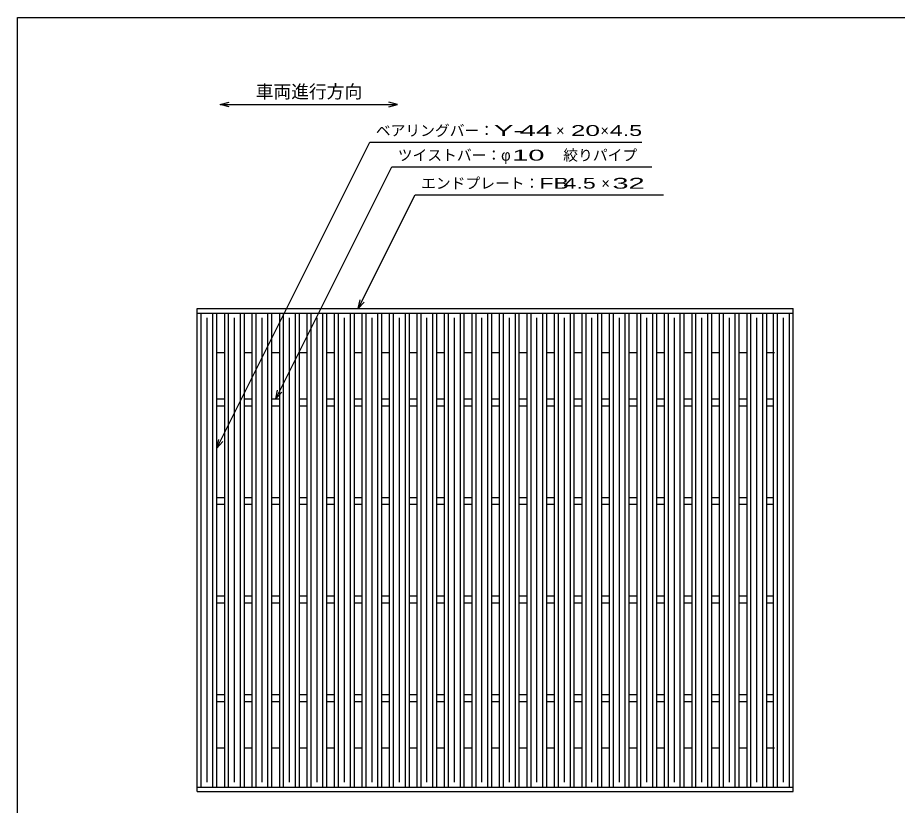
# Model space of a CAD drawing. Units: millimetres, scale not verified. Extents: x -1092 to 1034, y -771 to 635.
# Drawn here: x -1042 to -149, y -164 to 635 of the extents above; entities that cross this region are included whole.
import ezdxf
from ezdxf.enums import TextEntityAlignment as Align

# ---------------------------------------------------------------- set-up
doc = ezdxf.new("R2010")
doc.units = ezdxf.units.MM
doc.header["$LTSCALE"] = 6
for name, color, linetype, lineweight in [('0_2', 150, 'Continuous', 25), ('16', 3, 'Continuous', 25), ('22', 2, 'Continuous', 25)]:
    doc.layers.add(name, color=color, linetype=linetype, lineweight=lineweight)
doc.styles.add('ベクトル', font='')
doc.styles.get('ベクトル').set_extended_font_data('ベクトル')

msp = doc.modelspace()

# ---------------------------------------------------------------- linework, layer by layer
at = {"layer": '0_2'}
for p, q in [((-1041.6, -684.6), (-1041.6, 635.4)), ((-1041.6, 635.4), (1034.4, 635.4))]:
    msp.add_line(p, q, dxfattribs=at)
at = {"layer": '0_2', "color": 4}
for p, q in [((-835.9, 547.1), (-826.9, 549.5)), ((-826.9, 544.7), (-835.9, 547.1)), ((-835.9, 547.1), (-655.9, 547.1)), ((-655.9, 547.1), (-664.9, 549.5)), ((-664.9, 544.7), (-655.9, 547.1))]:
    msp.add_line(p, q, dxfattribs=at)
at = {"layer": '16'}
for p, q in [((-859.3, 340.1), (-254.3, 340.1)), ((-859.3, 335.6), (-859.3, 340.1)), ((-254.3, 335.6), (-254.3, 340.1)), ((-859.3, 335.6), (-254.3, 335.6)), ((-859.3, -145.4), (-859.3, 335.6)), ((-859.3, 335.6), (-839.3, 335.6)), ((-855.3, -145.4), (-855.3, 335.6)), ((-849.3, -140.4), (-849.3, 330.6)), ((-843.3, -145.4), (-843.3, 335.6)), ((-839.3, -145.4), (-839.3, 335.6)), ((-831.4, -145.4), (-831.4, 335.6)), ((-831.4, 335.6), (-811.4, 335.6)), ((-827.4, -145.4), (-827.4, 335.6)), ((-821.4, -140.4), (-821.4, 330.6)), ((-815.4, -145.4), (-815.4, 335.6)), ((-811.4, -145.4), (-811.4, 335.6)), ((-803.5, -145.4), (-803.5, 335.6)), ((-803.5, 335.6), (-783.5, 335.6)), ((-799.5, -145.4), (-799.5, 335.6)), ((-793.5, -140.4), (-793.5, 330.6)), ((-787.5, -145.4), (-787.5, 335.6)), ((-783.5, -145.4), (-783.5, 335.6)), ((-775.6, -145.4), (-775.6, 335.6)), ((-775.6, 335.6), (-755.6, 335.6)), ((-771.6, -145.4), (-771.6, 335.6)), ((-765.6, -140.4), (-765.6, 330.6)), ((-759.6, -145.4), (-759.6, 335.6)), ((-755.6, -145.4), (-755.6, 335.6)), ((-747.7, -145.4), (-747.7, 335.6)), ((-747.7, 335.6), (-727.7, 335.6)), ((-743.7, -145.4), (-743.7, 335.6)), ((-737.7, -140.4), (-737.7, 330.6)), ((-731.7, -145.4), (-731.7, 335.6)), ((-727.7, -145.4), (-727.7, 335.6)), ((-719.8, -145.4), (-719.8, 335.6)), ((-719.8, 335.6), (-699.8, 335.6)), ((-715.8, -145.4), (-715.8, 335.6)), ((-709.8, -140.4), (-709.8, 330.6)), ((-703.8, -145.4), (-703.8, 335.6)), ((-699.8, -145.4), (-699.8, 335.6)), ((-691.9, -145.4), (-691.9, 335.6)), ((-691.9, 335.6), (-671.9, 335.6)), ((-687.9, -145.4), (-687.9, 335.6)), ((-681.9, -140.4), (-681.9, 330.6)), ((-675.9, -145.4), (-675.9, 335.6)), ((-671.9, -145.4), (-671.9, 335.6)), ((-664, -145.4), (-664, 335.6)), ((-664, 335.6), (-644, 335.6)), ((-660, -145.4), (-660, 335.6)), ((-654, -140.4), (-654, 330.6)), ((-648, -145.4), (-648, 335.6)), ((-644, -145.4), (-644, 335.6)), ((-636.1, -145.4), (-636.1, 335.6)), ((-636.1, 335.6), (-616.1, 335.6)), ((-632.1, -145.4), (-632.1, 335.6)), ((-626.1, -140.4), (-626.1, 330.6)), ((-620.1, -145.4), (-620.1, 335.6)), ((-616.1, -145.4), (-616.1, 335.6)), ((-608.2, -145.4), (-608.2, 335.6)), ((-608.2, 335.6), (-588.2, 335.6)), ((-604.2, -145.4), (-604.2, 335.6)), ((-598.2, -140.4), (-598.2, 330.6)), ((-592.2, -145.4), (-592.2, 335.6)), ((-588.2, -145.4), (-588.2, 335.6)), ((-580.3, -145.4), (-580.3, 335.6)), ((-580.3, 335.6), (-560.3, 335.6)), ((-576.3, -145.4), (-576.3, 335.6)), ((-570.3, -140.4), (-570.3, 330.6)), ((-564.3, -145.4), (-564.3, 335.6)), ((-560.3, -145.4), (-560.3, 335.6)), ((-552.4, -145.4), (-552.4, 335.6)), ((-552.4, 335.6), (-532.4, 335.6)), ((-548.4, -145.4), (-548.4, 335.6)), ((-542.4, -140.4), (-542.4, 330.6)), ((-536.4, -145.4), (-536.4, 335.6)), ((-532.4, -145.4), (-532.4, 335.6)), ((-524.5, -145.4), (-524.5, 335.6)), ((-524.5, 335.6), (-504.5, 335.6)), ((-520.5, -145.4), (-520.5, 335.6)), ((-514.5, -140.4), (-514.5, 330.6)), ((-508.5, -145.4), (-508.5, 335.6)), ((-504.5, -145.4), (-504.5, 335.6)), ((-496.6, -145.4), (-496.6, 335.6)), ((-496.6, 335.6), (-476.6, 335.6)), ((-492.6, -145.4), (-492.6, 335.6)), ((-486.6, -140.4), (-486.6, 330.6)), ((-480.6, -145.4), (-480.6, 335.6)), ((-476.6, -145.4), (-476.6, 335.6)), ((-468.7, -145.4), (-468.7, 335.6)), ((-468.7, 335.6), (-448.7, 335.6)), ((-464.7, -145.4), (-464.7, 335.6)), ((-458.7, -140.4), (-458.7, 330.6)), ((-452.7, -145.4), (-452.7, 335.6)), ((-448.7, -145.4), (-448.7, 335.6)), ((-440.8, -145.4), (-440.8, 335.6)), ((-440.8, 335.6), (-420.8, 335.6)), ((-436.8, -145.4), (-436.8, 335.6)), ((-430.8, -140.4), (-430.8, 330.6)), ((-424.8, -145.4), (-424.8, 335.6)), ((-420.8, -145.4), (-420.8, 335.6)), ((-412.9, -145.4), (-412.9, 335.6)), ((-412.9, 335.6), (-392.9, 335.6)), ((-408.9, -145.4), (-408.9, 335.6)), ((-402.9, -140.4), (-402.9, 330.6)), ((-396.9, -145.4), (-396.9, 335.6)), ((-392.9, -145.4), (-392.9, 335.6)), ((-385, -145.4), (-385, 335.6)), ((-385, 335.6), (-365, 335.6)), ((-381, -145.4), (-381, 335.6)), ((-375, -140.4), (-375, 330.6)), ((-369, -145.4), (-369, 335.6)), ((-365, -145.4), (-365, 335.6)), ((-357.1, -145.4), (-357.1, 335.6)), ((-357.1, 335.6), (-337.1, 335.6)), ((-353.1, -145.4), (-353.1, 335.6)), ((-347.1, -140.4), (-347.1, 330.6)), ((-341.1, -145.4), (-341.1, 335.6)), ((-337.1, -145.4), (-337.1, 335.6)), ((-329.2, -145.4), (-329.2, 335.6)), ((-329.2, 335.6), (-309.2, 335.6)), ((-325.2, -145.4), (-325.2, 335.6)), ((-319.2, -140.4), (-319.2, 330.6)), ((-313.2, -145.4), (-313.2, 335.6)), ((-309.2, -145.4), (-309.2, 335.6)), ((-301.3, -145.4), (-301.3, 335.6)), ((-301.3, 335.6), (-281.3, 335.6)), ((-297.3, -145.4), (-297.3, 335.6)), ((-291.3, -140.4), (-291.3, 330.6)), ((-285.3, -145.4), (-285.3, 335.6)), ((-281.3, -145.4), (-281.3, 335.6)), ((-274.3, -145.4), (-274.3, 335.6)), ((-274.3, 335.6), (-254.3, 335.6)), ((-270.3, -145.4), (-270.3, 335.6)), ((-264.3, -140.4), (-264.3, 330.6)), ((-258.3, -145.4), (-258.3, 335.6)), ((-254.3, -145.4), (-254.3, 335.6)), ((-839.3, 295.6), (-831.4, 295.6)), ((-811.4, 295.6), (-803.5, 295.6)), ((-783.5, 295.6), (-775.6, 295.6)), ((-755.6, 295.6), (-747.7, 295.6)), ((-727.7, 295.6), (-719.8, 295.6)), ((-699.8, 295.6), (-691.9, 295.6)), ((-671.9, 295.6), (-664, 295.6)), ((-644, 295.6), (-636.1, 295.6)), ((-616.1, 295.6), (-608.2, 295.6)), ((-588.2, 295.6), (-580.3, 295.6)), ((-560.3, 295.6), (-552.4, 295.6)), ((-532.4, 295.6), (-524.5, 295.6)), ((-504.5, 295.6), (-496.6, 295.6)), ((-476.6, 295.6), (-468.7, 295.6)), ((-448.7, 295.6), (-440.8, 295.6)), ((-420.8, 295.6), (-412.9, 295.6)), ((-392.9, 295.6), (-385, 295.6)), ((-365, 295.6), (-357.1, 295.6)), ((-337.1, 295.6), (-329.2, 295.6)), ((-309.2, 295.6), (-301.3, 295.6)), ((-281.3, 295.6), (-273.4, 295.6)), ((-839.3, 248.6), (-831.4, 248.6)), ((-839.3, 241.6), (-831.4, 241.6)), ((-811.4, 248.6), (-803.5, 248.6)), ((-811.4, 241.6), (-803.5, 241.6)), ((-783.5, 248.6), (-775.6, 248.6)), ((-783.5, 241.6), (-775.6, 241.6)), ((-755.6, 248.6), (-747.7, 248.6)), ((-755.6, 241.6), (-747.7, 241.6)), ((-727.7, 248.6), (-719.8, 248.6)), ((-727.7, 241.6), (-719.8, 241.6)), ((-699.8, 248.6), (-691.9, 248.6)), ((-699.8, 241.6), (-691.9, 241.6)), ((-671.9, 248.6), (-664, 248.6)), ((-671.9, 241.6), (-664, 241.6)), ((-644, 248.6), (-636.1, 248.6)), ((-644, 241.6), (-636.1, 241.6)), ((-616.1, 248.6), (-608.2, 248.6)), ((-616.1, 241.6), (-608.2, 241.6)), ((-588.2, 248.6), (-580.3, 248.6)), ((-588.2, 241.6), (-580.3, 241.6)), ((-560.3, 248.6), (-552.4, 248.6)), ((-560.3, 241.6), (-552.4, 241.6)), ((-532.4, 248.6), (-524.5, 248.6)), ((-532.4, 241.6), (-524.5, 241.6)), ((-504.5, 248.6), (-496.6, 248.6)), ((-504.5, 241.6), (-496.6, 241.6)), ((-476.6, 248.6), (-468.7, 248.6)), ((-476.6, 241.6), (-468.7, 241.6)), ((-448.7, 248.6), (-440.8, 248.6)), ((-448.7, 241.6), (-440.8, 241.6)), ((-420.8, 248.6), (-412.9, 248.6)), ((-420.8, 241.6), (-412.9, 241.6)), ((-392.9, 248.6), (-385, 248.6)), ((-392.9, 241.6), (-385, 241.6)), ((-365, 248.6), (-357.1, 248.6)), ((-365, 241.6), (-357.1, 241.6)), ((-337.1, 248.6), (-329.2, 248.6)), ((-337.1, 241.6), (-329.2, 241.6)), ((-309.2, 248.6), (-301.3, 248.6)), ((-309.2, 241.6), (-301.3, 241.6)), ((-281.3, 248.6), (-274.3, 248.6)), ((-281.3, 241.6), (-274.3, 241.6)), ((-839.3, 148.6), (-831.4, 148.6)), ((-811.4, 148.6), (-803.5, 148.6)), ((-783.5, 148.6), (-775.6, 148.6)), ((-755.6, 148.6), (-747.7, 148.6)), ((-727.7, 148.6), (-719.8, 148.6)), ((-699.8, 148.6), (-691.9, 148.6)), ((-671.9, 148.6), (-664, 148.6)), ((-644, 148.6), (-636.1, 148.6)), ((-616.1, 148.6), (-608.2, 148.6)), ((-588.2, 148.6), (-580.3, 148.6)), ((-560.3, 148.6), (-552.4, 148.6)), ((-532.4, 148.6), (-524.5, 148.6)), ((-504.5, 148.6), (-496.6, 148.6)), ((-476.6, 148.6), (-468.7, 148.6)), ((-448.7, 148.6), (-440.8, 148.6)), ((-420.8, 148.6), (-412.9, 148.6)), ((-392.9, 148.6), (-385, 148.6)), ((-365, 148.6), (-357.1, 148.6)), ((-337.1, 148.6), (-329.2, 148.6)), ((-309.2, 148.6), (-301.3, 148.6)), ((-281.3, 148.6), (-274.3, 148.6)), ((-839.3, 141.6), (-831.4, 141.6)), ((-811.4, 141.6), (-803.5, 141.6)), ((-783.5, 141.6), (-775.6, 141.6)), ((-755.6, 141.6), (-747.7, 141.6)), ((-727.7, 141.6), (-719.8, 141.6)), ((-699.8, 141.6), (-691.9, 141.6)), ((-671.9, 141.6), (-664, 141.6)), ((-644, 141.6), (-636.1, 141.6)), ((-616.1, 141.6), (-608.2, 141.6)), ((-588.2, 141.6), (-580.3, 141.6)), ((-560.3, 141.6), (-552.4, 141.6)), ((-532.4, 141.6), (-524.5, 141.6)), ((-504.5, 141.6), (-496.6, 141.6)), ((-476.6, 141.6), (-468.7, 141.6)), ((-448.7, 141.6), (-440.8, 141.6)), ((-420.8, 141.6), (-412.9, 141.6)), ((-392.9, 141.6), (-385, 141.6)), ((-365, 141.6), (-357.1, 141.6)), ((-337.1, 141.6), (-329.2, 141.6)), ((-309.2, 141.6), (-301.3, 141.6)), ((-281.3, 141.6), (-274.3, 141.6)), ((-839.3, 48.6), (-831.4, 48.6)), ((-811.4, 48.6), (-803.5, 48.6)), ((-783.5, 48.6), (-775.6, 48.6)), ((-755.6, 48.6), (-747.7, 48.6)), ((-727.7, 48.6), (-719.8, 48.6)), ((-699.8, 48.6), (-691.9, 48.6)), ((-671.9, 48.6), (-664, 48.6)), ((-644, 48.6), (-636.1, 48.6)), ((-616.1, 48.6), (-608.2, 48.6)), ((-588.2, 48.6), (-580.3, 48.6)), ((-560.3, 48.6), (-552.4, 48.6)), ((-532.4, 48.6), (-524.5, 48.6)), ((-504.5, 48.6), (-496.6, 48.6)), ((-476.6, 48.6), (-468.7, 48.6)), ((-448.7, 48.6), (-440.8, 48.6)), ((-420.8, 48.6), (-412.9, 48.6)), ((-392.9, 48.6), (-385, 48.6)), ((-365, 48.6), (-357.1, 48.6)), ((-337.1, 48.6), (-329.2, 48.6)), ((-309.2, 48.6), (-301.3, 48.6)), ((-281.3, 48.6), (-274.3, 48.6)), ((-839.3, 41.6), (-831.4, 41.6)), ((-811.4, 41.6), (-803.5, 41.6)), ((-783.5, 41.6), (-775.6, 41.6)), ((-755.6, 41.6), (-747.7, 41.6)), ((-727.7, 41.6), (-719.8, 41.6)), ((-699.8, 41.6), (-691.9, 41.6)), ((-671.9, 41.6), (-664, 41.6)), ((-644, 41.6), (-636.1, 41.6)), ((-616.1, 41.6), (-608.2, 41.6)), ((-588.2, 41.6), (-580.3, 41.6)), ((-560.3, 41.6), (-552.4, 41.6)), ((-532.4, 41.6), (-524.5, 41.6)), ((-504.5, 41.6), (-496.6, 41.6)), ((-476.6, 41.6), (-468.7, 41.6)), ((-448.7, 41.6), (-440.8, 41.6)), ((-420.8, 41.6), (-412.9, 41.6)), ((-392.9, 41.6), (-385, 41.6)), ((-365, 41.6), (-357.1, 41.6)), ((-337.1, 41.6), (-329.2, 41.6)), ((-309.2, 41.6), (-301.3, 41.6)), ((-281.3, 41.6), (-274.3, 41.6)), ((-839.3, -51.4), (-831.4, -51.4)), ((-811.4, -51.4), (-803.5, -51.4)), ((-783.5, -51.4), (-775.6, -51.4)), ((-755.6, -51.4), (-747.7, -51.4)), ((-727.7, -51.4), (-719.8, -51.4)), ((-699.8, -51.4), (-691.9, -51.4)), ((-671.9, -51.4), (-664, -51.4)), ((-644, -51.4), (-636.1, -51.4)), ((-616.1, -51.4), (-608.2, -51.4)), ((-588.2, -51.4), (-580.3, -51.4)), ((-560.3, -51.4), (-552.4, -51.4)), ((-532.4, -51.4), (-524.5, -51.4)), ((-504.5, -51.4), (-496.6, -51.4)), ((-476.6, -51.4), (-468.7, -51.4)), ((-448.7, -51.4), (-440.8, -51.4)), ((-420.8, -51.4), (-412.9, -51.4)), ((-392.9, -51.4), (-385, -51.4)), ((-365, -51.4), (-357.1, -51.4)), ((-337.1, -51.4), (-329.2, -51.4)), ((-309.2, -51.4), (-301.3, -51.4)), ((-281.3, -51.4), (-274.3, -51.4)), ((-839.3, -58.4), (-831.4, -58.4)), ((-811.4, -58.4), (-803.5, -58.4)), ((-783.5, -58.4), (-775.6, -58.4)), ((-755.6, -58.4), (-747.7, -58.4)), ((-727.7, -58.4), (-719.8, -58.4)), ((-699.8, -58.4), (-691.9, -58.4)), ((-671.9, -58.4), (-664, -58.4)), ((-644, -58.4), (-636.1, -58.4)), ((-616.1, -58.4), (-608.2, -58.4)), ((-588.2, -58.4), (-580.3, -58.4)), ((-560.3, -58.4), (-552.4, -58.4)), ((-532.4, -58.4), (-524.5, -58.4)), ((-504.5, -58.4), (-496.6, -58.4)), ((-476.6, -58.4), (-468.7, -58.4)), ((-448.7, -58.4), (-440.8, -58.4)), ((-420.8, -58.4), (-412.9, -58.4)), ((-392.9, -58.4), (-385, -58.4)), ((-365, -58.4), (-357.1, -58.4)), ((-337.1, -58.4), (-329.2, -58.4)), ((-309.2, -58.4), (-301.3, -58.4)), ((-281.3, -58.4), (-274.3, -58.4)), ((-839.3, -105.4), (-831.4, -105.4)), ((-811.4, -105.4), (-803.5, -105.4)), ((-783.5, -105.4), (-775.6, -105.4)), ((-755.6, -105.4), (-747.7, -105.4)), ((-727.7, -105.4), (-719.8, -105.4)), ((-699.8, -105.4), (-691.9, -105.4)), ((-671.9, -105.4), (-664, -105.4)), ((-644, -105.4), (-636.1, -105.4)), ((-616.1, -105.4), (-608.2, -105.4)), ((-588.2, -105.4), (-580.3, -105.4)), ((-560.3, -105.4), (-552.4, -105.4)), ((-532.4, -105.4), (-524.5, -105.4)), ((-504.5, -105.4), (-496.6, -105.4)), ((-476.6, -105.4), (-468.7, -105.4)), ((-448.7, -105.4), (-440.8, -105.4)), ((-420.8, -105.4), (-412.9, -105.4)), ((-392.9, -105.4), (-385, -105.4)), ((-365, -105.4), (-357.1, -105.4)), ((-337.1, -105.4), (-329.2, -105.4)), ((-309.2, -105.4), (-301.3, -105.4)), ((-281.3, -105.4), (-273.4, -105.4)), ((-859.3, -145.4), (-254.3, -145.4)), ((-859.3, -149.9), (-859.3, -145.4)), ((-859.3, -145.4), (-839.3, -145.4)), ((-859.3, -149.9), (-254.3, -149.9)), ((-831.4, -145.4), (-811.4, -145.4)), ((-803.5, -145.4), (-783.5, -145.4)), ((-775.6, -145.4), (-755.6, -145.4)), ((-747.7, -145.4), (-727.7, -145.4)), ((-719.8, -145.4), (-699.8, -145.4)), ((-691.9, -145.4), (-671.9, -145.4)), ((-664, -145.4), (-644, -145.4)), ((-636.1, -145.4), (-616.1, -145.4)), ((-608.2, -145.4), (-588.2, -145.4)), ((-580.3, -145.4), (-560.3, -145.4)), ((-552.4, -145.4), (-532.4, -145.4)), ((-524.5, -145.4), (-504.5, -145.4)), ((-496.6, -145.4), (-476.6, -145.4)), ((-468.7, -145.4), (-448.7, -145.4)), ((-440.8, -145.4), (-420.8, -145.4)), ((-412.9, -145.4), (-392.9, -145.4)), ((-385, -145.4), (-365, -145.4)), ((-357.1, -145.4), (-337.1, -145.4)), ((-329.2, -145.4), (-309.2, -145.4)), ((-301.3, -145.4), (-281.3, -145.4)), ((-274.3, -145.4), (-254.3, -145.4)), ((-254.3, -149.9), (-254.3, -145.4))]:
    msp.add_line(p, q, dxfattribs=at)
at = {"layer": '22', "color": 4}
for p, q in [((-839.3, 198.6), (-684.05, 509.1)), ((-684.05, 509.1), (-408.05, 509.1)), ((-779.55, 248.6), (-661.8, 484.1)), ((-661.8, 484.1), (-397.8, 484.1)), ((-695.85, 340.1), (-638.1, 455.6)), ((-638.1, 455.6), (-386.1, 455.6)), ((-695.85, 340.1), (-694.05, 348.86)), ((-695.85, 340.1), (-689.85, 346.7)), ((-779.55, 248.6), (-777.75, 257.36)), ((-779.55, 248.6), (-773.55, 255.2)), ((-839.3, 198.6), (-837.5, 207.36)), ((-839.3, 198.6), (-833.3, 205.2))]:
    msp.add_line(p, q, dxfattribs=at)

# ---------------------------------------------------------------- texts
at = {"layer": '0_2', "color": 2, "style": 'ベクトル'}
msp.add_text('車両進行方向', height=13.2, dxfattribs=at).set_placement((-799.9, 560.3), align=Align.MIDDLE_LEFT)
at = {"layer": '22', "style": 'ベクトル'}
for s, p in [('ベアリングバー：', (-678.05, 520.8)), ('×', (-495.05, 520.8)), ('×', (-450.05, 520.8)), ('ツイストバー：', (-655.8, 495.8)), ('絞りパイプ', (-487.8, 495.8)), ('φ', (-550.8, 495.8)), ('エンドプレート：', (-632.1, 467.3)), ('×', (-449.1, 467.3))]:
    msp.add_text(s, height=11, dxfattribs=at).set_placement(p, align=Align.MIDDLE_LEFT)
for s, width, p in [('Y-', 2, (-558.05, 520.8)), (' 44 ', 2, (-540.05, 520.8)), ('20', 1.8, (-480.05, 520.8)), (' 4.5 ', 1.6, (-447.05, 520.8)), (' 10 ', 2, (-547.8, 495.8)), ('FB', 1.6, (-512.1, 467.3)), (' 4.5 ', 1.6, (-494.1, 467.3)), (' 32 ', 2, (-446.1, 467.3))]:
    msp.add_text(s, height=11, dxfattribs=dict(at, width=width)).set_placement(p, align=Align.MIDDLE_LEFT)

doc.saveas('drawing.dxf')
